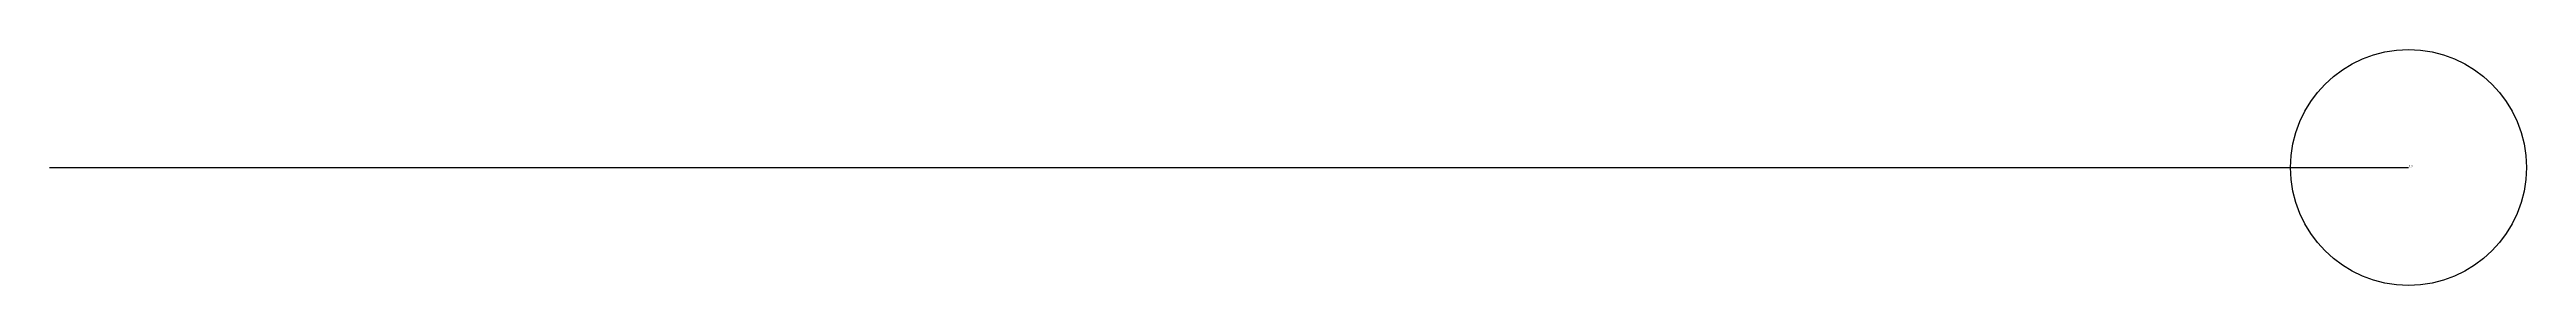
# Model space of a CAD drawing. Header units: millimetres. Extents: x 100000 to 101050, y 206950 to 207050.
import ezdxf

# ---------------------------------------------------------------- set-up
doc = ezdxf.new("R2010")
doc.units = ezdxf.units.MM

msp = doc.modelspace()

# ---------------------------------------------------------------- linework, layer by layer
at = {"layer": 'Shots', "color": 1}
msp.add_line((100000, 207000), (101000, 207000), dxfattribs=at)
msp.add_circle((101000, 207000), 50, dxfattribs=at)

# ---------------------------------------------------------------- texts
at = {"layer": 'Label'}
msp.add_text('1.2', height=1, dxfattribs=at).set_placement((101000, 207000))

doc.saveas('drawing.dxf')
